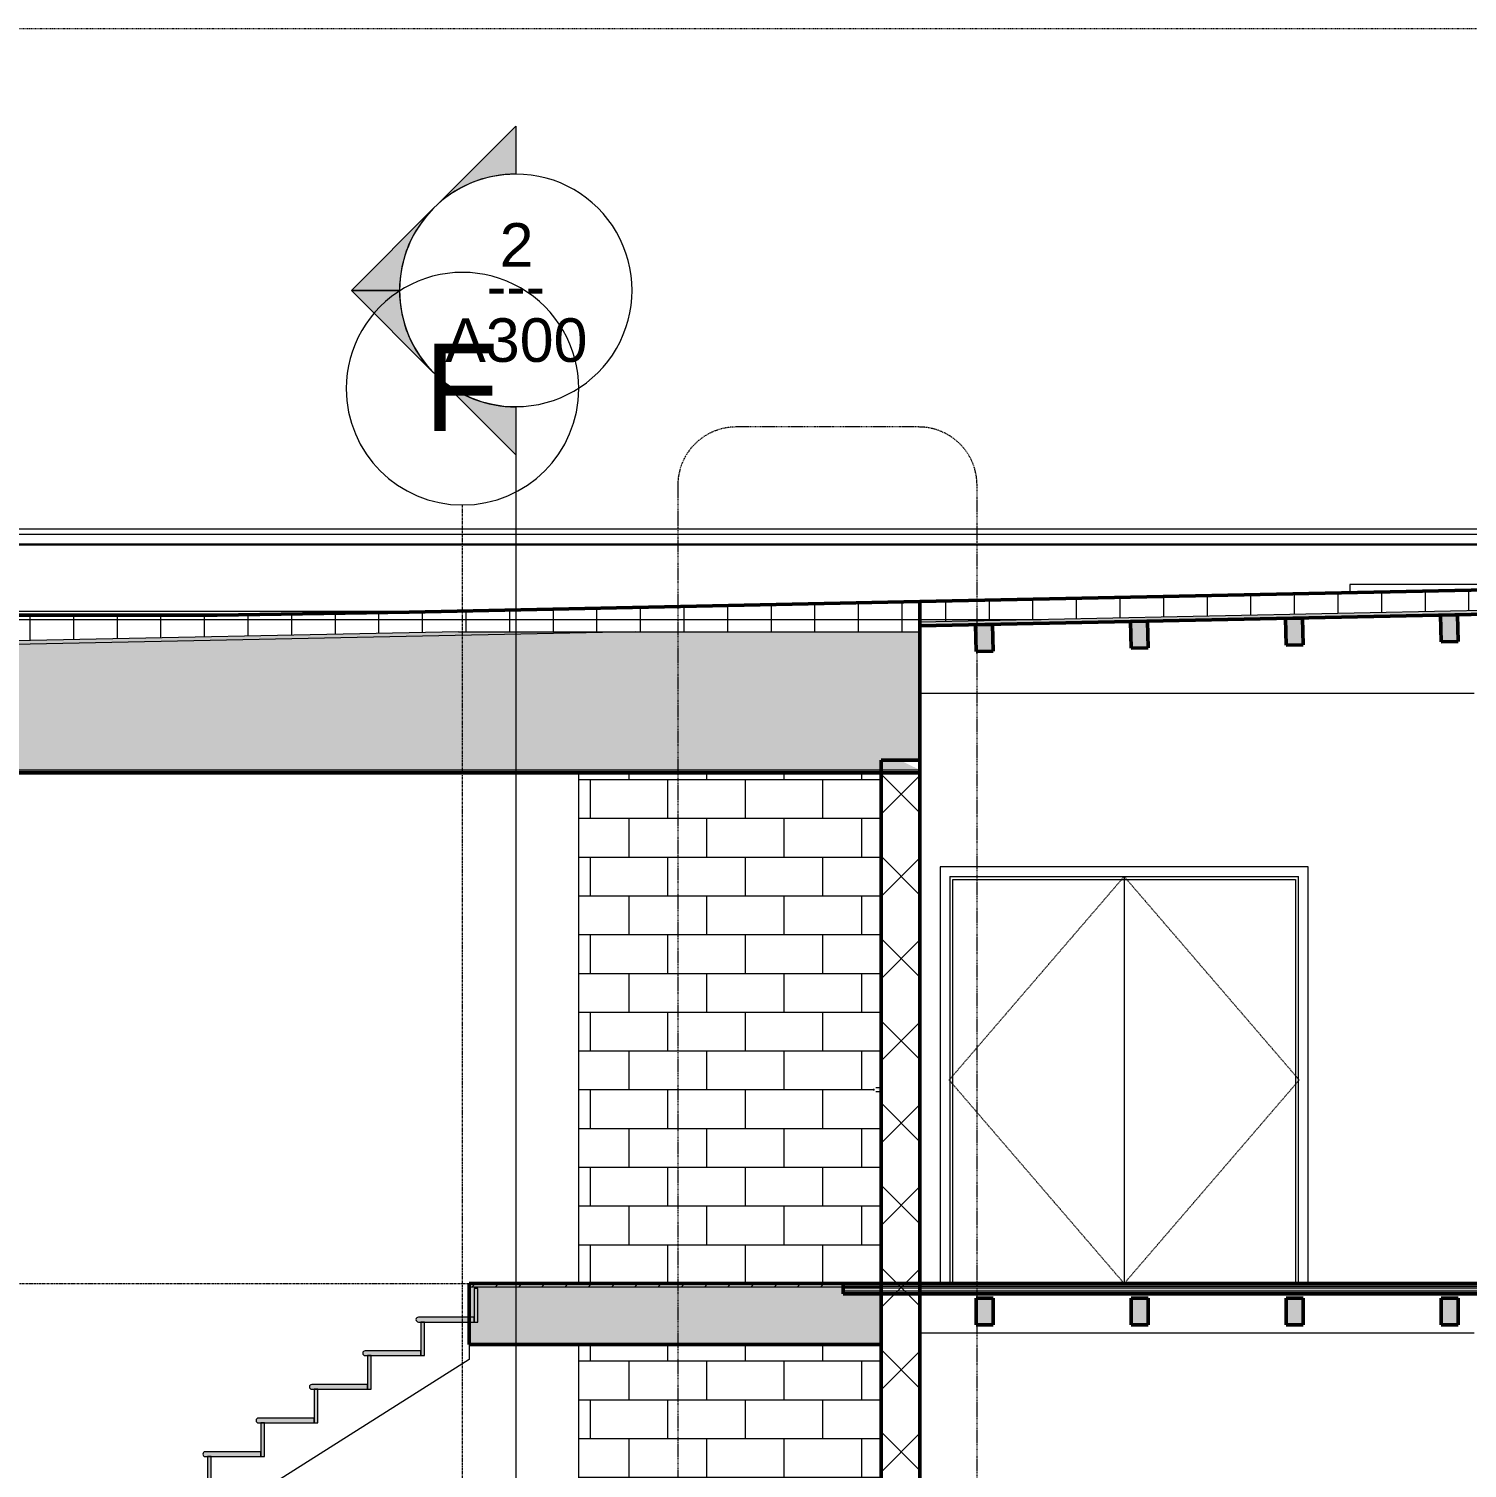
# Model space of a CAD drawing. Header units: inches. Extents: x 9661 to 16493, y -360 to 681.
# Drawn here: x 10077.7 to 10374.6, y 229.9 to 527 of the extents above; entities that cross this region are included whole.
import ezdxf

# ---------------------------------------------------------------- set-up
doc = ezdxf.new("R2010")
doc.units = ezdxf.units.IN
doc.header["$MEASUREMENT"] = 0
for name, pattern in [('Aligning Line 1_8_', [0.25, 0.125, -0.125]), ('Dash 1_16_', [0.12499999999999999, 0.06249999999999999, -0.06249999999999999]), ('Dash Dot 3_16_', [0.3124999999999999, 0.1874999999999999, -0.06249999999999999, 0, -0.06249999999999999]), ('Grid Line 1_2_', [0.8749999999999999, 0.4999999999999999, -0.125, 0.125, -0.125])]:
    doc.linetypes.add(name, pattern=pattern)
for name, color, linetype, lineweight in [('0-1', 7, 'Continuous', 5), ('0-2', 135, 'Continuous', 9), ('0-3', 10, 'Continuous', 13), ('A-ANNO-SYMB-1', 150, 'Dash Dot 3_16_', 9), ('A-DOOR-1', 7, 'Dash 1_16_', 9), ('A-DOOR-2', 7, 'Continuous', 9), ('A-DOOR-3', 55, 'Continuous', 13), ('A-DOOR-4', 31, 'Continuous', 9), ('A-FLOR-1', 21, 'Continuous', 13), ('A-FLOR-2', 250, 'Continuous', 50), ('A-FLOR-4', 8, 'Continuous', 5), ('A-FLOR-9', 192, 'Continuous', 50), ('A-FLOR-LEVL-1', 51, 'Grid Line 1_2_', 9), ('A-FLOR-MCUT', 51, 'Continuous', 13), ('A-FLOR-MCUT-1', 10, 'Continuous', 13), ('A-FLOR-PATT-1', 252, 'Continuous', 9), ('A-FLOR-PATT-2', 8, 'Continuous', 9), ('A-ROOF', 132, 'Continuous', 13), ('A-ROOF-1', 55, 'Continuous', 13), ('A-ROOF-2', 132, 'Continuous', 50), ('A-ROOF-PATT-1', 132, 'Continuous', 9), ('A-WALL-2', 55, 'Continuous', 13), ('A-WALL-3', 250, 'Continuous', 50), ('A-WALL-PATT-3', 135, 'Continuous', 9), ('A-WALL-PATT-4', 252, 'Continuous', 9), ('G-ANNO-SYMB', 111, 'Aligning Line 1_8_', 9), ('G-ANNO-SYMB-1', 111, 'Continuous', 9), ('I-WALL-1', 55, 'Continuous', 13), ('S-BEAM-2', 41, 'Continuous', 9), ('S-BEAM-3', 250, 'Continuous', 50), ('S-GRID-1', 1, 'Grid Line 1_2_', 9), ('S-GRID-IDEN', 1, 'Continuous', 9), ('S-STRS-1', 31, 'Continuous', 5), ('S-STRS-2', 7, 'Continuous', 9)]:
    doc.layers.add(name, color=color, linetype=linetype, lineweight=lineweight)
doc.styles.add('Arial', font='arial.ttf', dxfattribs={"height": 8.999999999999991})
doc.styles.add('Arial_1', font='arial.ttf', dxfattribs={"height": 17.99999999999998})
doc.styles.add('Century Gothic', font='ufonts.com_century-gothic.ttf', dxfattribs={"height": 8.999999999999991})
pattern_1 = [(0, (10995.947, 72), (0, 4.798), []), (315, (10995.947, 72), (4.798426617131912, 0), [6.786, -6.786]), (45, (10995.947, 72), (4.798426617131912, 0), [6.786, -6.786])]
pattern_2 = [(0, (10995.947, 72), (0, 9), []), (90, (10995.947, 72), (-9, 5.51091059616309e-16), [])]

# ---------------------------------------------------------------- blocks, each defined once
blk = doc.blocks.new('Flush-Double-Door-Adj_swing-w_handle_2100 - 3_-0_ x 7_-0_-2116251-BUILDING SECTION - EAST_WEST - LOOKING NORTH')
at = {"layer": 'A-DOOR-1'}
for p, q in [((10303.77689611039, 220), (10267.64384336701, 178)), ((10303.77689611039, 220), (10339.90994885377, 178)), ((10303.77689611039, 136), (10267.64384336701, 178)), ((10303.77689611039, 136), (10339.90994885377, 178))]:
    blk.add_line(p, q, dxfattribs=at)
at = {"layer": 'A-DOOR-3'}
blk.add_line((10303.77689611039, 220), (10303.77689611039, 136.0000000000002), dxfattribs=at)
at = {"layer": 'A-DOOR-4'}
for p, q in [((10341.77689611039, 222), (10265.77689611039, 222)), ((10265.77689611039, 222), (10265.77689611039, 136)), ((10267.77689611039, 220.0000000000018), (10267.77689611039, 136)), ((10267.77689611039, 220.0000000000018), (10339.77689611039, 220.0000000000018)), ((10339.77689611039, 136), (10339.77689611039, 220.0000000000018)), ((10341.77689611039, 136), (10341.77689611039, 222)), ((10268.40189611039, 136), (10268.40189611039, 219.3750000000013)), ((10268.40189611039, 219.3750000000013), (10339.15189611039, 219.3750000000013)), ((10339.15189611039, 219.3750000000013), (10339.15189611039, 136))]:
    blk.add_line(p, q, dxfattribs=at)
blk = doc.blocks.new('Dimension Lumber - LVL - 3_5X5_5-2121679-BUILDING SECTION - EAST_WEST - LOOKING NORTH')
at = {"layer": 'S-BEAM-2'}
blk.add_hatch(color=256, dxfattribs=at).paths.add_polyline_path([(10276.73939611048, 259.4999999999873), (10276.73939611048, 264.9999999999873), (10273.23939611048, 264.9999999999873), (10273.23939611048, 259.4999999999873)], flags=0)
at = {"layer": 'S-BEAM-3'}
for p, q in [((10276.73939611048, 264.9999999999872), (10273.23939611048, 264.9999999999872)), ((10273.23939611048, 264.9999999999872), (10273.23939611048, 259.4999999999872)), ((10276.73939611048, 259.4999999999872), (10276.73939611048, 264.9999999999872)), ((10273.23939611048, 259.4999999999872), (10276.73939611048, 259.4999999999872))]:
    blk.add_line(p, q, dxfattribs=at)
blk = doc.blocks.new('Dimension Lumber - LVL - 3_5X5_5-V13-BUILDING SECTION - EAST_WEST - LOOKING NORTH')
at = {"layer": 'S-BEAM-2'}
blk.add_hatch(color=256, dxfattribs=at).paths.add_polyline_path([(10337.20347256566, 399.7700927260336), (10340.70271273199, 399.8430191159775), (10340.58811411923, 405.3418250916309), (10337.0888739529, 405.2688987016937), (10337.12088155054, 403.7330723515332)], flags=0)
at = {"layer": 'S-BEAM-3'}
for p, q in [((10340.58811411923, 405.3418250916305), (10337.0888739529, 405.2688987016933)), ((10337.0888739529, 405.2688987016933), (10337.20347256566, 399.7700927260333)), ((10340.70271273199, 399.8430191159705), (10340.58811411923, 405.3418250916305)), ((10337.20347256566, 399.7700927260333), (10340.70271273199, 399.8430191159705))]:
    blk.add_line(p, q, dxfattribs=at)
blk = doc.blocks.new('CTR - 1st Phase - Common Walls_rvt-1-BUILDING SECTION - EAST_WEST - LOOKING NORTH')
at = {"layer": 'I-WALL-1'}
for p, q in [((10376.03939611047, 389.749999999987), (10261.58939611044, 389.749999999987)), ((10376.03939611047, 257.7499999999872), (10261.58939611044, 257.7499999999872))]:
    blk.add_line(p, q, dxfattribs=at)
at = {"layer": '0-2'}
for name, p in [('Dimension Lumber - LVL - 3_5X5_5-V13-BUILDING SECTION - EAST_WEST - LOOKING NORTH', (-31.99305294929217, -0.6667555651413152)), ('Dimension Lumber - LVL - 3_5X5_5-V13-BUILDING SECTION - EAST_WEST - LOOKING NORTH', (0, 0)), ('Dimension Lumber - LVL - 3_5X5_5-V13-BUILDING SECTION - EAST_WEST - LOOKING NORTH', (31.99305294929627, 0.6667555651412299)), ('Dimension Lumber - LVL - 3_5X5_5-V13-BUILDING SECTION - EAST_WEST - LOOKING NORTH', (-63.98610589858708, -1.333511130282673)), ('Flush-Double-Door-Adj_swing-w_handle_2100 - 3_-0_ x 7_-0_-2116251-BUILDING SECTION - EAST_WEST - LOOKING NORTH', (0, 132)), ('Dimension Lumber - LVL - 3_5X5_5-2121679-BUILDING SECTION - EAST_WEST - LOOKING NORTH', (0, 0)), ('Dimension Lumber - LVL - 3_5X5_5-2121679-BUILDING SECTION - EAST_WEST - LOOKING NORTH', (31.99999999999954, 0)), ('Dimension Lumber - LVL - 3_5X5_5-2121679-BUILDING SECTION - EAST_WEST - LOOKING NORTH', (64.00000000000044, 0)), ('Dimension Lumber - LVL - 3_5X5_5-2121679-BUILDING SECTION - EAST_WEST - LOOKING NORTH', (95.99999999999999, 0))]:
    blk.add_blockref(name, p, dxfattribs=at)
blk = doc.blocks.new('HOLLOW METAL - STAIR DOOR 6-8_-2227798-BUILDING SECTION - EAST_WEST - LOOKING NORTH')
at = {"layer": 'A-DOOR-2'}
for p, q in [((10253.58939611043, 308.3937007874022), (10253.09333311831, 308.3937007874022)), ((10253.09333311831, 307.6062992125991), (10253.58939611043, 307.6062992125991))]:
    blk.add_line(p, q, dxfattribs=at)
at = {"layer": 'A-DOOR-2', "flags": 128}
for points in [[(10252.50278193721, 307.6062992125991), (10252.50325431516, 307.6062992125991), (10252.50467069333, 307.6062992125991), (10252.5070288058, 307.6062992125991), (10252.5103248801, 307.6062992125991), (10252.51455364321, 307.6062992125991), (10252.51970833001, 307.6062992125991), (10252.52578069411, 307.6062992125991), (10252.53276102102, 307.6062992125991), (10252.5406381437, 307.6062992125991), (10252.54939946043, 307.6062992125991), (10252.55903095499, 307.6062992125991), (10252.56951721903, 307.6062992125991), (10252.58084147677, 307.6062992125991), (10252.59298561181, 307.6062992125991), (10252.60593019612, 307.6062992125991), (10252.61965452113, 307.6062992125991), (10252.63413663086, 307.6062992125991), (10252.64935335701, 307.6062992125991), (10252.66528035606, 307.6062992125991), (10252.68189214822, 307.6062992125991), (10252.69916215817, 307.6062992125991), (10252.71706275756, 307.6062992125991), (10252.73556530927, 307.6062992125991), (10252.75464021315, 307.6062992125991), (10252.77425695343, 307.6062992125991), (10252.7943841475, 307.6062992125991), (10252.81498959616, 307.6062992125991), (10252.83604033508, 307.6062992125991), (10252.85750268756, 307.6062992125991), (10252.87934231842, 307.6062992125991), (10252.90152428892, 307.6062992125991), (10252.92401311262, 307.6062992125991), (10252.94677281222, 307.6062992125991), (10252.96976697704, 307.6062992125991), (10252.99295882132, 307.6062992125991), (10253.01631124307, 307.6062992125991), (10253.03978688339, 307.6062992125991), (10253.06334818626, 307.6062992125991), (10253.08695745863, 307.6062992125991), (10253.09333311831, 307.6062992125991)], [(10253.09333311831, 308.3937007874022), (10253.06971736978, 308.3937007874022), (10253.0461394014, 308.3937007874022), (10253.0226369329, 308.3937007874022), (10252.99924756322, 308.3937007874022), (10252.97600871036, 308.3937007874022), (10252.95295755152, 308.3937007874022), (10252.93013096365, 308.3937007874022), (10252.9075654644, 308.3937007874022), (10252.88529715378, 308.3937007874022), (10252.86336165632, 308.3937007874022), (10252.84179406414, 308.3937007874022), (10252.82062888079, 308.3937007874022), (10252.79989996604, 308.3937007874022), (10252.77964048174, 308.3937007874022), (10252.75988283875, 308.3937007874022), (10252.74065864506, 308.3937007874022), (10252.72199865531, 308.3937007874022), (10252.70393272148, 308.3937007874022), (10252.68648974521, 308.3937007874022), (10252.66969763156, 308.3937007874022), (10252.65358324431, 308.3937007874022), (10252.63817236305, 308.3937007874022), (10252.62348964191, 308.3937007874022), (10252.6095585701, 308.3937007874022), (10252.59640143437, 308.3937007874022), (10252.58403928332, 308.3937007874022), (10252.57249189377, 308.3937007874022), (10252.56177773907, 308.3937007874022), (10252.55191395959, 308.3937007874022), (10252.54291633526, 308.3937007874022), (10252.53479926037, 308.3937007874022), (10252.5275757205, 308.3937007874022), (10252.52125727178, 308.3937007874022), (10252.51585402238, 308.3937007874022), (10252.51137461635, 308.3937007874022), (10252.50782621977, 308.3937007874022), (10252.50521450933, 308.3937007874022), (10252.50354366321, 308.3937007874022), (10252.50281635439, 308.3937007874022)]]:
    blk.add_lwpolyline(points, dxfattribs=at)
at = {"layer": 'A-DOOR-2'}
for radius, start, end in [(0.3937007874010305, 149.9999999999723, 180), (0.3937007874006586, 180, 210.0000000000027), (0.3937007874028495, 82.77245061694394, 90), (0.3937007874006827, 269.9999999999996, 277.2275493838926)]:
    blk.add_arc((10252.50278193721, 308.0000000000001), radius, start, end, dxfattribs=at)
blk = doc.blocks.new('CTR - 1st Phase -Stairs _ Elevators_rvt-1-BUILDING SECTION - EAST_WEST - LOOKING NORTH')
at = {"layer": 'A-FLOR-1'}
blk.add_hatch(color=256, dxfattribs=at).paths.add_polyline_path([(10229.64685150601, 255.3750000000001), (10253.58939611044, 255.3750000000002), (10253.58939611044, 267.2500000000004), (10168.58939611058, 267.2500000000001), (10168.58939611058, 255.3749999999999), (10201.58939611043, 255.3750000000001)], flags=0)
at = {"layer": 'A-FLOR-PATT-1'}
h = blk.add_hatch(dxfattribs=at)
h.set_pattern_fill('FP_3', color=256, style=0, pattern_type=2)
h.set_pattern_definition(pattern_1)
h.paths.add_polyline_path([(10201.58939611043, 267.2500000000002), (10245.73939611045, 267.2500000000004), (10245.73939611045, 268), (10168.58939611058, 268.0000000000002), (10168.58939611058, 267.2500000000001), (10191.21439611043, 267.2500000000002)], flags=0)
at = {"layer": 'A-WALL-PATT-3'}
h = blk.add_hatch(dxfattribs=at)
h.set_pattern_fill('FP_32', color=256, style=0, pattern_type=2)
h.set_pattern_definition([(0, (10017.589, -52), (0, 8), []), (90, (10017.589, -52), (-7.999999999999999, 8), [8, -8])])
h.paths.add_polyline_path([(10029.07326707817, 1.705302565824088e-13), (10069.58939611043, 3.410605131648329e-13), (10069.58939611043, 52.50516052530627), (10065.35142048977, 55.12499999999965), (10021.58939611058, 55.12499999999999), (10021.58939611058, 1.705302565824088e-13)], flags=0)
h.paths.add_polyline_path([(10191.21439611043, 6.821210263296809e-13), (10201.58939611043, 6.821210263296809e-13), (10201.58939611043, 91.99999999999885), (10253.58939611045, 91.99999999999868), (10253.58939611045, 123.375), (10191.21439611043, 123.3749999999998), (10191.21439611043, 22.68991559310495)], flags=0)
h.paths.add_polyline_path([(10024.58939611058, 102.6835937499999), (10024.36972619647, 102.1532636641101), (10023.83939611058, 101.9335937500008), (10023.3076598265, 102.1566585268569), (10023.08939611058, 102.6835937499999), (10023.31964726507, 103.2183067291617), (10023.83939611058, 103.4335937500006), (10024.36972619647, 103.2139238358898), (10024.50899134157, 102.8777080338266)], flags=0)
h.paths.add_polyline_path([(10052.20172650601, 68.00000000000021), (10069.58939611043, 68.00000000000038), (10069.58939611043, 101.9335937500001), (10024.58939611058, 101.9591493802831), (10024.58939611058, 103.4335937500006), (10069.58939611043, 103.4335937500008), (10069.58939611043, 189.7680971878749), (10065.10763332474, 192.5986842105261), (10021.58939611058, 192.5986842105264), (10021.58939611058, 68.00000000000021), (10032.485601506, 68.00000000000021)], flags=0)
h.paths.add_polyline_path([(10229.646851506, 135.9999999999997), (10253.58939611045, 135.9999999999997), (10253.58939611044, 175.6062992125989), (10252.35827893255, 175.6373621181238), (10252.20859261555, 175.7422035396892), (10252.16182705383, 175.8031496062996), (10252.16182705383, 176.1968503937009), (10252.33101121591, 176.3513432238294), (10252.5059114921, 176.3769200191691), (10252.71783424989, 176.3877195804978), (10253.58939611044, 176.393700787402), (10253.58939611044, 255.3750000000002), (10191.21439611043, 255.375), (10191.21439611043, 136.0000000000003), (10209.6457341386, 136.0000000000004)], flags=0)
h.paths.add_polyline_path([(10252.51268926302, 175.6810766634538), (10252.49313929259, 175.7216115034701), (10252.51167070539, 175.6828646714401)], flags=0)
h.paths.add_polyline_path([(10253.09333311831, 175.8031496062996), (10253.0623148369, 176.0994035889415), (10253.03067369173, 176.0000000000004), (10253.06391642572, 175.895564871387)], flags=0)
h.paths.add_polyline_path([(10067.83939611058, 205.4736842105267), (10069.58939611043, 205.4736842105267), (10069.58939611043, 239.4072779605266), (10024.58939611058, 239.4328335908096), (10024.58939611058, 240.9072779605266), (10069.58939611043, 240.9072779605264), (10069.58939611043, 373.374981533342), (10021.58939611058, 373.3749815333418), (10021.58939611058, 205.4736842105265), (10062.05978900601, 205.4736842105267)], flags=0)
h.paths.add_polyline_path([(10023.83939611058, 239.4072779605266), (10023.3076598265, 239.6303427373834), (10023.08939611058, 240.1572779605269), (10023.31964726507, 240.6919909396883), (10023.83939611058, 240.9072779605266), (10024.36972619647, 240.6876080464164), (10024.58939611058, 240.1572779605264), (10024.36972619647, 239.6269478746366), (10023.90109285981, 239.4328335908096)], flags=0)
h.paths.add_polyline_path([(10253.58939611044, 268), (10253.58939611044, 307.606299212599), (10252.35827893255, 307.6373621181241), (10252.20859261555, 307.7422035396892), (10252.16182705383, 307.8031496062998), (10252.16182705383, 308.1968503937011), (10252.33101121591, 308.3513432238295), (10252.5059114921, 308.3769200191689), (10252.71783424989, 308.3877195804979), (10253.58939611044, 308.3937007874021), (10253.58939611044, 373.3749815333416), (10191.21439611043, 373.3749815333423), (10191.21439611043, 268.0000000000002), (10245.73939611045, 268)], flags=0)
h.paths.add_polyline_path([(10252.51268926302, 307.6810766634542), (10252.49313929259, 307.7216115034703), (10252.51167070539, 307.6828646714403)], flags=0)
h.paths.add_polyline_path([(10253.09333311831, 307.8031496062997), (10253.06231483689, 308.0994035889415), (10253.03234842612, 307.9947386667349), (10253.06310859764, 307.898102738149)], flags=0)
at = {"layer": 'A-WALL-PATT-4'}
h = blk.add_hatch(dxfattribs=at)
h.set_pattern_fill('FP_26', color=256, style=0, pattern_type=2)
h.set_pattern_definition([(45, (10995.947, 72), (-8.485281374238571, 8.485281374238571), []), (135, (10995.947, 72), (-8.485281374238571, -8.48528137423857), [])])
h.paths.add_polyline_path([(10261.58939611043, 373.9999815333416), (10261.58939611043, 375.9999999998998), (10257.46725158526, 375.9999999998998)], flags=0)
h.paths.add_polyline_path([(10253.58939611045, -3.410605131648627e-13), (10261.58939611044, -1.705302565824387e-13), (10261.58939611043, 373.9999815333416), (10253.58939611044, 373.9999815333416), (10253.58939611045, 22.68991559310512)], flags=0)
at = {"layer": 'S-STRS-1'}
for points in [[(10168.58939611058, 260.0526315789475), (10168.58939611058, 261.0526315789476), (10158.08939611058, 261.0526315789476), (10157.73584271999, 260.9061849695407), (10157.58939611058, 260.5526315789476), (10157.73584271999, 260.1990781883542), (10158.08939611058, 260.0526315789475), (10159.33939611058, 260.0526315789475)], [(10159.33939611058, 253.105263157895), (10159.33939611058, 260.0526315789475), (10158.58939611058, 260.0526315789475), (10158.58939611058, 253.105263157895)], [(10158.58939611058, 253.105263157895), (10158.58939611058, 254.1052631578949), (10147.08939611058, 254.1052631578948), (10146.73584271999, 253.958816548488), (10146.58939611058, 253.6052631578949), (10146.73584271999, 253.2517097673015), (10147.08939611058, 253.1052631578948), (10148.33939611058, 253.1052631578948)], [(10147.58939611059, 246.1578947368418), (10148.33939611058, 246.1578947368418), (10148.33939611058, 253.1052631578948), (10147.58939611058, 253.1052631578948), (10147.58939611059, 247.1578947368423)], [(10147.58939611059, 246.1578947368418), (10147.58939611059, 247.1578947368423), (10136.08939611058, 247.1578947368423), (10135.73584271999, 247.0114481274356), (10135.58939611058, 246.6578947368422), (10135.73584271999, 246.3043413462489), (10136.08939611058, 246.1578947368425), (10137.33939611058, 246.1578947368423)], [(10136.58939611058, 239.210526315791), (10137.33939611058, 239.2105263157912), (10137.33939611058, 246.1578947368423), (10136.58939611058, 246.1578947368423), (10136.58939611058, 240.2105263157898)], [(10125.08939611058, 239.2105263157897), (10136.58939611058, 239.210526315791), (10136.58939611058, 240.2105263157896), (10125.08939611058, 240.2105263157896), (10124.73584271999, 240.0640797063827), (10124.58939611058, 239.7105263157896), (10124.73584271999, 239.3569729251964)], [(10126.33939611058, 232.2631578947368), (10126.33939611058, 239.2105263157897), (10125.58939611058, 239.2105263157897), (10125.58939611058, 232.2631578947368)], [(10125.58939611058, 232.2631578947368), (10125.58939611058, 233.2631578947371), (10114.08939611058, 233.2631578947371), (10113.73584271999, 233.1167112853304), (10113.58939611058, 232.7631578947371), (10113.73584271999, 232.4096045041437), (10114.08939611058, 232.263157894737), (10115.33939611058, 232.263157894737)], [(10115.33939611058, 225.3157894736811), (10115.33939611058, 232.263157894737), (10114.58939611058, 232.263157894737), (10114.58939611058, 225.3157894736818)]]:
    blk.add_hatch(color=256, dxfattribs=at).paths.add_polyline_path(points, flags=0)
at = {"layer": 'A-FLOR-2'}
for p, q in [((10253.58939611045, 267.9999999999999), (10168.58939611058, 267.9999999999999)), ((10168.58939611058, 267.9999999999999), (10168.58939611058, 255.375)), ((10253.58939611045, 255.375), (10253.58939611045, 267.9999999999999)), ((10168.58939611058, 255.375), (10253.58939611045, 255.375))]:
    blk.add_line(p, q, dxfattribs=at)
at = {"layer": 'A-FLOR-MCUT-1'}
blk.add_line((10253.58939611045, 267.2499999999999), (10168.58939611058, 267.2499999999999), dxfattribs=at)
at = {"layer": 'A-WALL-3'}
for p, q in [((10261.58939611043, 375.9999999999005), (10253.58939611043, 375.9999999999005)), ((10253.58939611043, 375.9999999999005), (10253.58939611043, -1.705302565824387e-13)), ((10261.58939611043, -1.492139745096357e-13), (10261.58939611043, 375.9999999999005))]:
    blk.add_line(p, q, dxfattribs=at)
at = {"layer": 'I-WALL-1'}
for p, q in [((10191.21439611043, 267.9999999999999), (10191.21439611043, 373.3749815333412)), ((10191.21439611043, 136.0000000000001), (10191.21439611043, 255.3749999999999))]:
    blk.add_line(p, q, dxfattribs=at)
at = {"layer": 'S-STRS-2'}
for p, q in [((10169.58939611058, 266.9999999999999), (10169.58939611058, 260.0526315789473)), ((10170.33939611058, 266.9999999999999), (10169.58939611058, 266.9999999999999)), ((10170.33939611058, 260.0526315789473), (10170.33939611058, 266.9999999999999)), ((10169.58939611058, 261.0526315789473), (10158.08939611058, 261.0526315789473)), ((10158.08939611058, 260.0526315789473), (10169.58939611058, 260.0526315789473)), ((10158.58939611058, 260.0526315789473), (10158.58939611058, 253.1052631578947)), ((10159.33939611058, 260.0526315789473), (10158.58939611058, 260.0526315789473)), ((10159.33939611058, 253.1052631578947), (10159.33939611058, 260.0526315789473)), ((10169.58939611058, 260.0526315789473), (10169.58939611058, 261.0526315789473)), ((10169.58939611058, 260.0526315789473), (10170.33939611058, 260.0526315789473)), ((10158.58939611058, 254.1052631578947), (10147.08939611058, 254.1052631578947)), ((10147.08939611058, 253.1052631578947), (10158.58939611058, 253.1052631578947)), ((10147.58939611058, 253.1052631578947), (10147.58939611058, 246.157894736842)), ((10148.33939611058, 253.1052631578947), (10147.58939611058, 253.1052631578947)), ((10148.33939611058, 246.1578947368421), (10148.33939611058, 253.1052631578947)), ((10158.58939611058, 253.1052631578947), (10158.58939611058, 254.1052631578947)), ((10158.58939611058, 253.1052631578947), (10159.33939611058, 253.1052631578947)), ((10168.58939611058, 255.3750000000001), (10168.58939611058, 252.2944129773612)), ((10168.58939611058, 252.2944129773612), (10082.33939611058, 197.8207287668355)), ((10147.58939611059, 247.1578947368421), (10136.08939611058, 247.1578947368421)), ((10147.58939611059, 246.1578947368421), (10147.58939611059, 247.1578947368421)), ((10136.08939611058, 246.1578947368421), (10147.58939611059, 246.1578947368421)), ((10136.58939611058, 246.1578947368421), (10136.58939611058, 239.2105263157894)), ((10137.33939611058, 246.1578947368421), (10136.58939611058, 246.1578947368421)), ((10137.33939611058, 239.2105263157895), (10137.33939611058, 246.1578947368421)), ((10147.58939611058, 246.157894736842), (10148.33939611058, 246.1578947368421)), ((10136.58939611058, 240.2105263157895), (10125.08939611058, 240.2105263157895)), ((10125.08939611058, 239.2105263157895), (10136.58939611058, 239.2105263157895)), ((10125.58939611058, 239.2105263157895), (10125.58939611058, 232.2631578947368)), ((10126.33939611058, 239.2105263157895), (10125.58939611058, 239.2105263157895)), ((10126.33939611058, 232.2631578947368), (10126.33939611058, 239.2105263157895)), ((10136.58939611058, 239.2105263157895), (10136.58939611058, 240.2105263157895)), ((10136.58939611058, 239.2105263157894), (10137.33939611058, 239.2105263157895)), ((10125.58939611058, 233.2631578947368), (10114.08939611058, 233.2631578947368)), ((10114.08939611058, 232.2631578947368), (10125.58939611058, 232.2631578947368)), ((10114.58939611058, 232.2631578947368), (10114.58939611058, 225.3157894736841)), ((10115.33939611058, 232.2631578947368), (10114.58939611058, 232.2631578947368)), ((10115.33939611058, 225.3157894736842), (10115.33939611058, 232.2631578947368)), ((10125.58939611058, 232.2631578947368), (10125.58939611058, 233.2631578947368)), ((10125.58939611058, 232.2631578947368), (10126.33939611058, 232.2631578947368))]:
    blk.add_line(p, q, dxfattribs=at)
for centre, radius in [((10158.08939611058, 260.5526315789473), 0.499999999998181), ((10147.08939611058, 253.6052631578947), 0.5), ((10136.08939611058, 246.6578947368421), 0.5), ((10125.08939611058, 239.7105263157894), 0.499999999998181), ((10114.08939611058, 232.7631578947368), 0.5)]:
    blk.add_arc(centre, radius, 90, 269.9999999999996, dxfattribs=at)
at = {"layer": '0-3'}
blk.add_blockref('HOLLOW METAL - STAIR DOOR 6-8_-2227798-BUILDING SECTION - EAST_WEST - LOOKING NORTH', (0, 0), dxfattribs=at)
blk = doc.blocks.new('Basic Wall _ EXT - FIBER CEMENT - SMALL - ___-2145935-BUILDING SECTION - EAST_WEST - LOOKING NORTH')
at = {"layer": 'A-WALL-2'}
for p, q in [((10857.95336368925, 423.6633598175411), (9973.625428531659, 423.6633598175411)), ((10842.51232152575, 422.602699647443), (9989.066470695161, 422.602699647443)), ((9989.47581228604, 420.4150655022417), (10829.32469811056, 420.4150655022417)), ((10836.94949634761, 420.5719520895087), (9989.798427175989, 420.5719520895087))]:
    blk.add_line(p, q, dxfattribs=at)
blk = doc.blocks.new('Section - Section Head - Filled-22785-BUILDING SECTION - EAST_WEST - LOOKING NORTH')
at = {"layer": 'G-ANNO-SYMB-1'}
h = blk.add_hatch(color=256, dxfattribs=at)
edge = h.paths.add_edge_path(flags=0)
edge.add_arc((10178.18939611049, 472.9348735142124), 24.03123559096272, 89.99999999999989, 132.0783950246249, ccw=False)
edge.add_line((10178.18939611049, 496.966109105176), (10178.18939611049, 506.8759990111666))
edge.add_line((10178.18939611049, 506.8759990111666), (10162.08494075386, 490.7715436545297))
h = blk.add_hatch(color=256, dxfattribs=at)
edge = h.paths.add_edge_path(flags=0)
edge.add_line((10161.21883336202, 489.9054362626895), (10144.24827061354, 472.9348735142125))
edge.add_line((10144.24827061354, 472.9348735142125), (10154.18939611049, 472.9348735142124))
edge.add_arc((10178.18939611049, 472.9348735142121), 23.99999999999891, 135, 179.9999999999995, ccw=False)
h = blk.add_hatch(color=256, dxfattribs=at)
edge = h.paths.add_edge_path(flags=0)
edge.add_arc((10178.18939611049, 472.9348735142124), 23.99999999999989, 180.0000000000001, 225.0000000000011, ccw=False)
edge.add_line((10154.18939611049, 472.9348735142124), (10144.24827061354, 472.9348735142125))
edge.add_line((10144.24827061354, 472.9348735142125), (10161.21883336202, 455.9643107657353))
h = blk.add_hatch(color=256, dxfattribs=at)
edge = h.paths.add_edge_path(flags=0)
edge.add_line((10162.08494075386, 455.098203373895), (10178.18939611049, 438.9937480172579))
edge.add_line((10178.18939611049, 438.9937480172579), (10178.18939611049, 448.9036379232484))
edge.add_arc((10178.18939611049, 472.9348735142123), 24.03123559096389, 227.9216049753765, 270, ccw=False)
for p, q in [((10162.08494075386, 490.7715436545297), (10178.18939611049, 506.8759990111666)), ((10178.18939611049, 506.8759990111666), (10178.18939611049, 496.966109105176)), ((10144.24827061354, 472.9348735142125), (10161.21883336202, 489.9054362626895)), ((10154.18939611049, 472.9348735142124), (10144.24827061354, 472.9348735142125)), ((10161.21883336202, 455.9643107657353), (10144.24827061354, 472.9348735142125)), ((10144.24827061354, 472.9348735142125), (10154.18939611049, 472.9348735142124)), ((10178.18939611049, 438.9937480172579), (10162.08494075386, 455.098203373895)), ((10178.18939611049, 448.9036379232484), (10178.18939611049, 438.9937480172579))]:
    blk.add_line(p, q, dxfattribs=at)
for centre, radius, start, end in [((10178.18939611049, 472.966109105176), 23.99999999999988, 89.9999999999998, 269.9999999999994), ((10178.18939611049, 472.9348735142124), 24.03123559096272, 89.9999999999996, 132.0783950246245), ((10178.18939611049, 472.966109105176), 24, 269.9999999999996, 90), ((10178.18939611049, 472.9348735142121), 23.99999999999891, 134.9999999999997, 179.9999999999992), ((10178.18939611049, 472.9348735142124), 23.99999999999989, 179.9999999999997, 225.0000000000008), ((10178.18939611049, 472.9348735142123), 24.03123559096389, 227.9216049753762, 269.9999999999996)]:
    blk.add_arc(centre, radius, start, end, dxfattribs=at)
blk = doc.blocks.new('Grid - Grid Head - Circle-50561-BUILDING SECTION - EAST_WEST - LOOKING NORTH')
at = {"layer": 'S-GRID-IDEN'}
for radius, start, end in [(23.99999999999992, 359.9999999999994, 179.9999999999997), (23.99999999999989, 179.9999999999997, 359.9999999999991)]:
    blk.add_arc((11847.1893961105, 475.8625226463849), radius, start, end, dxfattribs=at)

msp = doc.modelspace()

# ---------------------------------------------------------------- hatches: boundary and pattern name
at = {"layer": 'A-FLOR-1'}
msp.add_hatch(color=256, dxfattribs=at).paths.add_polyline_path([(10261.58939611043, 403.7330723515328), (10452.03939611046, 407.7007806848669), (10452.03939611046, 408.4509434276267), (10261.58939611043, 404.4832350942926)], flags=0)
at = {"layer": 'A-FLOR-4'}
msp.add_hatch(color=256, dxfattribs=at).paths.add_polyline_path([(10261.58939611043, 408.4841030556785), (10452.03939611046, 412.4518113890126), (10452.03939611046, 412.7018656365992), (10261.58939611043, 408.7334378403758)], flags=0)
h = msp.add_hatch(color=256, dxfattribs=at)
h.paths.add_polyline_path([(11704.68939611091, 267.0312499999869), (11837.18939611052, 267.0605432991452), (11837.18939611052, 267.4062499999881), (11648.36439611046, 267.4062499999874), (11648.36439611046, 267.0312499999867), (11688.64010150601, 267.0312499999869)], flags=0)
h.paths.add_polyline_path([(10410.71619658217, 267.031249999988), (10450.41439611006, 267.0312499999881), (10450.41439611049, 267.4062499999875), (10261.58939611044, 267.3772100586168), (10261.58939611044, 267.0312499999874), (10407.091976506, 267.0312499999879)], flags=0)
h.paths.add_polyline_path([(11853.18939611052, 267.2500000000002), (11853.18939611052, 267.4062499999882), (11845.18939611051, 267.4062499999881), (11845.18939611051, 267.2500000000002)], flags=0)
h.paths.add_polyline_path([(10245.73939611045, 267.2500000000004), (10253.58939611044, 267.2500000000004), (10253.58939611044, 267.4062499999868), (10245.73939611071, 267.4062499999868)], flags=0)
at = {"layer": 'A-FLOR-PATT-2'}
h = msp.add_hatch(dxfattribs=at)
h.set_pattern_fill('FP_14', color=256, style=0, pattern_type=2)
h.set_pattern_definition(pattern_2)
h.paths.add_polyline_path([(10261.58939611043, 404.4832350942926), (10452.03939611046, 408.4509434276267), (10452.03939611046, 412.4518113890126), (10261.58939611043, 408.4841030556785)], flags=0)
h = msp.add_hatch(dxfattribs=at)
h.set_pattern_fill('FP_3', color=256, style=0, pattern_type=2)
h.set_pattern_definition(pattern_1)
h.paths.add_polyline_path([(11759.00189611057, 267.406249999987), (11837.18939611052, 267.4062499999881), (11837.18939611052, 267.9999999999879), (11648.36439611046, 268), (11648.36439611046, 267.4062499999874), (11757.00189611057, 267.406249999987)], flags=0)
h.paths.add_polyline_path([(11845.18939611051, 267.4062499999881), (11853.18939611052, 267.4062499999882), (11853.18939611052, 268.0000000000001), (11845.18939611051, 267.9768094714874)], flags=0)
h.paths.add_polyline_path([(10446.52422650601, 267.4062499999875), (10450.41439611049, 267.4062499999875), (10450.41439611049, 267.9999999999995), (10261.58939611044, 267.9999999999874), (10261.58939611044, 267.4062499999868), (10426.80810150601, 267.4062499999881)], flags=0)
h.paths.add_polyline_path([(10253.58939611044, 267.4062499999868), (10253.58939611044, 268), (10245.73939611045, 268), (10245.73939611045, 267.4062499999868)], flags=0)
h = msp.add_hatch(dxfattribs=at)
h.set_pattern_fill('FP_3', color=256, style=0, pattern_type=2)
h.set_pattern_definition(pattern_1)
h.paths.add_polyline_path([(11833.00189611057, 266.4374999999882), (11837.18939611052, 266.4374999999882), (11837.18939611052, 267.0312499999874), (11648.36439611046, 267.0312499999867), (11648.36439611046, 266.4374999999875), (11831.00189611057, 266.4374999999882)], flags=0)
h.paths.add_polyline_path([(10339.77689611039, 266.437499999987), (10450.41439611049, 266.4374999999873), (10450.41439611049, 267.0312499999881), (10261.58939611044, 267.0312499999874), (10261.58939611044, 266.4374999999866), (10308.51135150601, 266.4374999999868)], flags=0)
h = msp.add_hatch(dxfattribs=at)
h.set_pattern_fill('FP_3', color=256, style=0, pattern_type=2)
h.set_pattern_definition(pattern_1)
h.paths.add_polyline_path([(11719.23939611051, 265.8437499999876), (11837.18939611052, 265.8437499999881), (11837.18939611052, 266.4374999999882), (11648.36439611046, 266.4374999999875), (11648.36439611046, 265.8437499999874), (11718.61439611049, 265.8437499999876)], flags=0)
h.paths.add_polyline_path([(10339.77689611039, 265.8437499999878), (10450.41439611049, 265.8749999999873), (10450.41439611049, 266.4374999999873), (10261.58939611044, 266.4374999999866), (10261.58939611044, 265.8437499999874), (10308.51135150601, 265.8437499999876)], flags=0)
at = {"layer": 'A-ROOF-1'}
h = msp.add_hatch(color=256, dxfattribs=at)
h.paths.add_polyline_path([(10156.18895179681, 406.5647357330196), (10168.68939611052, 406.7727875107809), (10168.68939611052, 406.5718898924354), (10261.58939611043, 408.4841030556785), (10261.58939611043, 408.7334378403758), (10166.30041419716, 406.7727875107809)], flags=0)
h.paths.add_polyline_path([(10452.03939611046, 412.4020526220171), (10842.51439611048, 420.4364016314897), (10842.51439611048, 420.6864545465106), (10452.03939611046, 412.6521055370382)], flags=0)
msp.add_hatch(color=256, dxfattribs=at).paths.add_polyline_path([(9988.439396110483, 405.6552120092555), (10116.56464836033, 405.6552120092559), (10168.68939611052, 406.5647357330201), (10168.68939611052, 406.7727875107809), (10116.56464836033, 405.9052466328305), (9988.439396110483, 405.9052870216034)], flags=0)
at = {"layer": 'A-ROOF-PATT-1'}
h = msp.add_hatch(dxfattribs=at)
h.set_pattern_fill('FP_14', color=256, style=0, pattern_type=2)
h.set_pattern_definition(pattern_2)
h.paths.add_polyline_path([(9988.439396110449, 398.8622490681987), (10166.34413321864, 402.5227875107764), (9988.439396110469, 402.5227875107811), (9988.439396110449, 400.8905405931047)], flags=0)
h.paths.add_polyline_path([(10229.646851506, 402.5227875107812), (10261.58939611043, 402.5227875107813), (10261.58939611043, 408.4833849253545), (10168.68939611052, 406.5647357330201), (10168.68939611052, 402.5227875107809), (10202.80237465613, 402.5227875107811)], flags=0)
h.paths.add_polyline_path([(10452.03939611046, 408.4012059816792), (10843.13939611048, 416.4484148877672), (10843.13939611048, 420.4492615281051), (10452.03939611046, 412.4020526220171), (10452.03939611046, 412.2665594857805)], flags=0)
h = msp.add_hatch(dxfattribs=at)
h.set_pattern_fill('FP_3', color=256, style=0, pattern_type=2)
h.set_pattern_definition(pattern_1)
h.paths.add_polyline_path([(9988.439396110449, 398.1120903231353), (10202.80237465613, 402.5227875107811), (10166.34413321882, 402.5227875107809), (9988.439396110449, 398.8622490681987)], flags=0)
h.paths.add_polyline_path([(10452.03939611046, 407.6510472366159), (10843.13939611048, 415.6982561427039), (10843.13939611048, 416.4484148877672), (10452.03939611046, 408.4012059816792)], flags=0)
h = msp.add_hatch(dxfattribs=at)
h.set_pattern_fill('FP_4', color=256, style=0, pattern_type=2)
h.set_pattern_definition([(161.57, (10996.427, 72.48), (-3.839953775732406, -1.544153678278981e-05), [0, -27.322, 3.034, 0]), (18.43, (10995.467, 72.48), (-3.839953775732406, 1.544153678301186e-05), [0, -27.322, 3.034, 0]), (108.43, (10996.427, 72.48), (1.919622001632167, -9.600524588315459), [9.105999999999998, -21.25]), (71.57, (10995.467, 72.48), (1.919622001632168, 9.600524588315459), [9.106, -21.25])])
h.paths.add_polyline_path([(10848.63939611046, 373.9999815333418), (10848.63939611046, 415.8114232329194), (10452.03939611046, 407.6510472366159), (10452.03939611046, 373.9999815333404), (10846.95189611047, 373.9999815333418)], flags=0)
h.paths.add_polyline_path([(10229.64685150601, 373.9999815333416), (10261.58939611043, 373.9999815333416), (10257.46725158526, 375.9999999998998), (10261.58939611043, 375.9999999998998), (10261.58939611043, 402.5227875107813), (10202.80237465613, 402.5227875107811), (9982.939396110472, 397.9989232329198), (9982.939396110472, 373.9999815333417), (10191.21439611043, 373.999999999899)], flags=0)
h = msp.add_hatch(dxfattribs=at)
h.set_pattern_fill('FP_14', color=256, style=0, pattern_type=2)
h.set_pattern_definition(pattern_2)
h.paths.add_polyline_path([(10032.485601506, 402.5227875107805), (10168.68939611052, 402.5227875107809), (10168.68939611052, 406.5227528872064), (10116.56464836033, 405.6552120091426), (9988.439396110483, 405.6552120091422), (9988.439396110469, 402.5227875107811), (9993.053351506003, 402.5227875107803)], flags=0)
h = msp.add_hatch(dxfattribs=at)
h.set_pattern_fill('FP_1', color=256, style=0, pattern_type=2)
h.set_pattern_definition([(0, (10995.947, 72), (30.72, 7.68), [1.267, -21.773, 1.267, -21.773, -122.88]), (0, (10995.947, 72), (30.72, 7.68), [-46.08, 1.267, -44.813, 1.267, -21.773, -53.76]), (0, (10995.947, 72), (30.72, 7.68), [-115.2, 1.267, -14.093, 1.267, -37.133]), (120, (11007.467, 75.84), (-22.01107510106448, 22.76430040425796), [1.267, -21.773, 1.267, -21.773, -122.88]), (120, (11007.467, 75.84), (-22.01107510106448, 22.76430040425796), [-46.07999999999999, 1.267, -44.813, 1.267, -21.773, -53.75999999999999]), (120, (11007.467, 75.84), (-22.01107510106448, 22.76430040425796), [-115.2, 1.267, -14.093, 1.267, -37.133]), (240, (11011.307, 91.2), (-8.708924898935503, -30.44430040425795), [1.267, -21.773, 1.267, -21.773, -122.88]), (240, (11011.307, 91.2), (-8.708924898935503, -30.44430040425795), [-46.08, 1.267, -44.813, 1.267, -21.773, -53.76]), (240, (11011.307, 91.2), (-8.708924898935503, -30.44430040425795), [-115.2, 1.267, -14.093, 1.267, -37.133])])
h.paths.add_polyline_path([(9993.053351506003, 373.3749815333354), (10013.58939611059, 373.3749815333355), (10013.58939611059, 373.9999815333408), (9989.064396110449, 373.9999815333407), (9989.08059647697, 373.3749815333417)], flags=0)
h.paths.add_polyline_path([(10842.51439611048, 373.3749815333418), (10842.51439611048, 373.9999815333418), (10457.53939611046, 373.9999815333404), (10457.53939611046, 373.374981533342), (10821.13060150601, 373.3749815333417)], flags=0)
h.paths.add_polyline_path([(10229.64685150601, 373.3749815333415), (10253.58939611044, 373.3749815333416), (10253.58939611044, 373.9999815333416), (10021.58939611058, 373.9999815333408), (10021.58939611058, 373.3749815333418), (10191.21439611043, 373.3749815333423)], flags=0)

# ---------------------------------------------------------------- linework, layer by layer
at = {"layer": 'A-ANNO-SYMB-1'}
for p, q in [((10261.40726204183, 444.7680280529859), (10223.63535694176, 444.7680280529858)), ((10211.63535694176, 432.7680280529856), (10211.63535694176, -135.3894908117641)), ((10273.40726204183, -135.3894908117639), (10273.40726204183, 432.7680280529859))]:
    msp.add_line(p, q, dxfattribs=at)
for centre, start, end in [((10223.63535694176, 432.7680280529858), 90.00000000000027, 180.0000000000003), ((10261.40726204183, 432.7680280529858), 2.735277026058625e-13, 90.00000000000027)]:
    msp.add_arc(centre, 12.00000000000006, start, end, dxfattribs=at)
at = {"layer": 'A-FLOR-9'}
for p, q in [((10452.03939611046, 412.7018656365989), (10261.58939611043, 408.7341573032649)), ((10261.58939611043, 408.7341573032649), (10261.58939611043, 403.7330723515325)), ((10261.58939611043, 403.7330723515325), (10452.03939611046, 407.7007806848665)), ((10450.41439611048, 267.9999999999872), (10245.73939611045, 267.9999999999872)), ((10245.73939611045, 267.9999999999872), (10245.73939611045, 265.8437499999872)), ((10245.73939611045, 265.8437499999872), (10450.41439611048, 265.8437499999872))]:
    msp.add_line(p, q, dxfattribs=at)
at = {"layer": 'A-FLOR-LEVL-1'}
msp.add_line((9660.528362596373, 267.999999999923), (12376.05906771237, 267.9999999999046), dxfattribs=at)
at = {"layer": 'A-FLOR-MCUT'}
for p, q in [((10452.03939611046, 412.4518113890123), (10261.58939611043, 408.4841030556782)), ((10452.03939611046, 408.4509434276263), (10261.58939611043, 404.4832350942924)), ((10450.41439611048, 267.4062499999872), (10245.73939611045, 267.4062499999872)), ((10450.41439611048, 267.0312499999872), (10245.73939611045, 267.0312499999872)), ((10450.41439611048, 266.4374999999872), (10245.73939611045, 266.4374999999872))]:
    msp.add_line(p, q, dxfattribs=at)
at = {"layer": 'A-ROOF'}
for p, q in [((10261.58939611043, 408.4833849253543), (10168.68939611052, 406.571889892435)), ((10116.56464836033, 405.6552120091423), (9988.439396110483, 405.6552120091423)), ((9989.064396110449, 406.7727875107806), (10166.30041419715, 406.7727875107806)), ((10168.68939611053, 406.522752887206), (10116.56464836033, 405.6552120092556)), ((10168.68939611052, 406.571889892435), (10168.68939611052, 406.522752887206)), ((10202.80237465613, 402.5227875107807), (9982.93939611046, 397.9989232329191)), ((10166.34413321864, 402.5227875107761), (9988.439396110449, 398.8622490681982)), ((10166.34413321886, 402.5227875107807), (10261.58939611043, 402.5227875107807)), ((9982.93939611046, 373.9999815333413), (10261.58939611043, 373.9999815333413))]:
    msp.add_line(p, q, dxfattribs=at)
at = {"layer": 'A-ROOF-1'}
for p, q in [((10350.33939611048, 412.2665594857798), (10350.33939611048, 410.5831156365991)), ((10431.14470087115, 412.2665594857798), (10350.33939611048, 412.2665594857798))]:
    msp.add_line(p, q, dxfattribs=at)
at = {"layer": 'A-ROOF-2'}
for p, q in [((10261.58939611043, 408.7334378403755), (10156.18895179673, 406.5647357330197)), ((10116.56707505242, 405.9052870216029), (9988.439396110483, 405.9052870216029)), ((10156.18895179673, 406.5647357330197), (10116.56707505242, 405.9052870216029)), ((10261.58939611043, 373.3749815333413), (10261.58939611043, 403.7330723515325)), ((9989.064396110449, 373.3749815333413), (10261.58939611043, 373.3749815333413))]:
    msp.add_line(p, q, dxfattribs=at)
at = {"layer": 'G-ANNO-SYMB'}
msp.add_line((12280.123851506, 526.9530956233251), (9756.459851506004, 526.9530956233161), dxfattribs=at)
at = {"layer": 'G-ANNO-SYMB-1'}
msp.add_line((10178.1893961105, 448.9348735142126), (10178.1893961105, -160.643788526339), dxfattribs=at)
at = {"layer": 'S-GRID-1'}
msp.add_line((10167.1893961105, -159.8355747435264), (10167.1893961105, 428.6716091015181), dxfattribs=at)

# ---------------------------------------------------------------- block references
at = {"layer": '0-1'}
for name in ['CTR - 1st Phase - Common Walls_rvt-1-BUILDING SECTION - EAST_WEST - LOOKING NORTH', 'CTR - 1st Phase -Stairs _ Elevators_rvt-1-BUILDING SECTION - EAST_WEST - LOOKING NORTH']:
    msp.add_blockref(name, (0, 0), dxfattribs=at)
at = {"layer": 'A-WALL-2'}
msp.add_blockref('Basic Wall _ EXT - FIBER CEMENT - SMALL - ___-2145935-BUILDING SECTION - EAST_WEST - LOOKING NORTH', (0, 0), dxfattribs=at)
at = {"layer": 'G-ANNO-SYMB-1'}
msp.add_blockref('Section - Section Head - Filled-22785-BUILDING SECTION - EAST_WEST - LOOKING NORTH', (0, 0), dxfattribs=at)
at = {"layer": 'S-GRID-IDEN'}
msp.add_blockref('Grid - Grid Head - Circle-50561-BUILDING SECTION - EAST_WEST - LOOKING NORTH', (-1680.000000000005, -23.19091354486741), dxfattribs=at)

# ---------------------------------------------------------------- texts
at = {"layer": 'G-ANNO-SYMB-1', "char_height": 8.999999999999991, "attachment_point": 1}
for s, insert, width, style in [('2', (10174.86841963474, 486.8435099743803), 8.483999999999991, 'Arial'), ('---', (10172.21710854802, 478.3368170609944), 15.45299999999999, 'Century Gothic'), ('A300', (10163.62432514655, 467.2072657850474), 35.75399999999996, 'Arial')]:
    msp.add_mtext(s, dxfattribs=dict(at, insert=insert, width=width, style=style))
at = {"layer": 'S-GRID-IDEN', "insert": (10159.30446749883, 461.9595485821761), "char_height": 17.99999999999998, "width": 18.78599999999998, "attachment_point": 1, "style": 'Arial_1'}
msp.add_mtext('F', dxfattribs=at)

doc.saveas('drawing.dxf')
